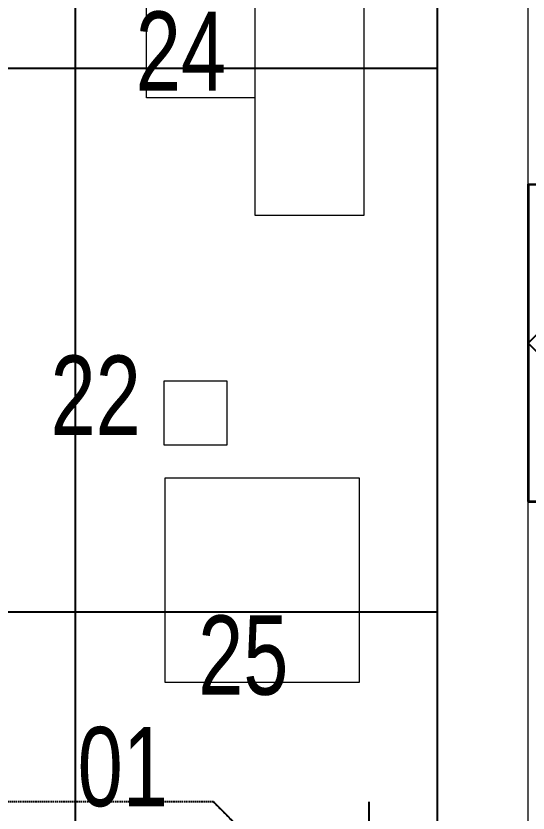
# Model space of a CAD drawing. Extents: x -12260 to 57327, y -29287 to 19916.
# Drawn here: x 22750 to 23316, y 7288 to 8168 of the extents above; entities that cross this region are included whole.
import ezdxf
from ezdxf.enums import TextEntityAlignment as Align

# ---------------------------------------------------------------- set-up
doc = ezdxf.new("R2010")
doc.units = 0
doc.header["$LTSCALE"] = 0.25
doc.linetypes.add('DASHDOT', pattern=[25.4, 12.7, -6.35, 0, -6.35])
doc.linetypes.add('HIDDEN', pattern=[9.525, 6.35, -3.175])
for name, color, linetype, lineweight in [('01-First Floor-FUR$0$72_EGR_EQP_TAG', 142, 'Continuous', 5), ('01-First Floor-FUR$0$LOADING', 253, 'Continuous', 5), ('01-First Floor-FUR$0$Walls', 251, 'Continuous', 5), ('E-LITE-CLNG-CNDT', 6, 'DASHDOT', 35), ('E-LITE-EXIT-NUMB', 6, 'Continuous', 25), ('E-POWR-FLOR-CNDT', 6, 'HIDDEN', 25), ('E-POWR-WALL @ 100', 4, 'Continuous', 35)]:
    doc.layers.add(name, color=color, linetype=linetype, lineweight=lineweight)
doc.layers.add('01-First Floor-FUR$0$FALSE CEILING', color=251, linetype='Continuous')
doc.styles.add('01-First Floor-FUR$0$X3G_ENTITY_257CFD', font='swisscl.ttf', dxfattribs={"height": 200})
doc.styles.add('DC_SIMPLEX', font='SIMPLEX.shx', dxfattribs={"width": 0.7})

# ---------------------------------------------------------------- blocks, each defined once
blk = doc.blocks.new('01-First Floor-FUR$0$D.110.51.53')
blk.add_lwpolyline([(285914, 4547), (286139, 4547), (286139, 4332), (285914, 4332), (285914, 4547)])
blk = doc.blocks.new('01-First Floor-FUR$0$D.111.03.06')
blk.add_lwpolyline([(292372, 3690), (292442, 3690), (292442, 3620), (292372, 3620), (292372, 3690)])
blk = doc.blocks.new('01-First Floor-FUR$0$D.122.06.11')
for points in [[(285783, 4268), (285783, 4268), (285783, 4388), (285713, 4388), (285643, 4388), (285643, 4268)], [(285513, 4148), (285913, 4148), (285913, 4268), (285513, 4268), (285513, 4148)]]:
    blk.add_lwpolyline(points)
blk = doc.blocks.new('01-First Floor-FUR')
at = {"layer": '01-First Floor-FUR$0$FALSE CEILING', "linetype": 'Continuous'}
for p, q in [((22815.56, 5110), (22815.56, 8610)), ((19215.56, 8110), (23215.56, 8110)), ((19215.56, 7510), (23215.56, 7510))]:
    blk.add_line(p, q, dxfattribs=at)
at = {"layer": '01-First Floor-FUR$0$FALSE CEILING'}
blk.add_lwpolyline([(19215.56, 5110), (23215.56, 5110), (23215.56, 8610), (19215.56, 8610)], close=True, dxfattribs=at)
at = {"layer": '01-First Floor-FUR$0$Walls'}
for p, q in [((23215.56, 6150), (23215.56, 8610)), ((23315.56, 6150), (23315.56, 8610))]:
    blk.add_line(p, q, dxfattribs=at)
at = {"layer": '01-First Floor-FUR$0$LOADING', "xscale": -1, "rotation": 90}
for name, p in [('01-First Floor-FUR$0$D.122.06.11', (27282.18, 293860.42, -0.1)), ('01-First Floor-FUR$0$D.111.03.06', (26603.18, 300136.42, -0.1)), ('01-First Floor-FUR$0$D.110.51.53', (27461.18, 293571.42, -0.1))]:
    blk.add_blockref(name, p, dxfattribs=at)
at = {"layer": '01-First Floor-FUR$0$72_EGR_EQP_TAG', "char_height": 87.473, "attachment_point": 2, "style": '01-First Floor-FUR$0$X3G_ENTITY_257CFD'}
for s, insert in [('24', (22932.09, 8172.64, -0.21)), ('22', (22837.98, 7792.78, -0.31)), ('25', (23000.98, 7505.89, -0.21)), ('01', (22867.86, 7382.81, -0.1))]:
    blk.add_mtext(s, dxfattribs=dict(at, insert=insert))
blk = doc.blocks.new('*U26')
blk.add_line((0, -1.75), (0, -3.25))
blk.add_lwpolyline([(-1.75, 0, 1), (1.75, 0)], format="xyb", close=True)
at = {"layer": 'Defpoints'}
for p, q in [((-2.4749, -2.4749), (0, 0)), ((2.4749, -2.4749), (0, 0)), ((2.4749, -0.7582), (-2.4749, -0.7582))]:
    blk.add_line(p, q, dxfattribs=at)
at = {"layer": 'E-LITE-EXIT-NUMB', "style": 'DC_SIMPLEX', "width": 0.7, "flags": 8}
blk.add_attdef('TYPE', text='', height=2, rotation=360, dxfattribs=at).set_placement((-2.682, 5.2383), align=Align.RIGHT)
blk.add_attdef('CIRCUIT', (2.682, 5.2383), '', height=2, rotation=360, dxfattribs=at)
blk = doc.blocks.new('*U14')
blk.add_line((0, -1.75), (0, -3.25))
blk.add_lwpolyline([(-1.75, 0, 1), (1.75, 0)], format="xyb", close=True)
at = {"layer": 'Defpoints'}
for p, q in [((-2.4749, -2.4749), (0, 0)), ((2.4749, -2.4749), (0, 0)), ((2.4749, -0.7582), (-2.4749, -0.7582))]:
    blk.add_line(p, q, dxfattribs=at)
at = {"layer": 'E-LITE-EXIT-NUMB', "style": 'DC_SIMPLEX', "width": 0.7, "flags": 8}
blk.add_attdef('TYPE', text='', height=2, rotation=360, dxfattribs=at).set_placement((-2.682, 5.2383), align=Align.RIGHT)
blk.add_attdef('CIRCUIT', (2.682, 5.2383), '', height=2, rotation=360, dxfattribs=at)

msp = doc.modelspace()

# ---------------------------------------------------------------- linework, layer by layer
at = {"layer": 'E-POWR-FLOR-CNDT'}
msp.add_lwpolyline([(23091.82, 7176.3), (22968.08, 7300.05), (22463, 7300.05, -0.414214), (22363, 7400.05), (22363, 8362.51), (22239.26, 8486.26)], format="xyb", dxfattribs=at)

# ---------------------------------------------------------------- block references
at = {"layer": 'E-LITE-CLNG-CNDT'}
msp.add_blockref('01-First Floor-FUR', (0, 0), dxfattribs=at)
at = {"layer": 'E-POWR-WALL @ 100', "yscale": 100, "zscale": 100}
for name, p, xscale, rotation in [('*U14', (23315.56, 7806.68, 0), 100, 90.00000000000001), ('*U26', (23215.56, 7052.56), -100, 270)]:
    msp.add_blockref(name, p, dxfattribs=dict(at, xscale=xscale, rotation=rotation))

doc.saveas('drawing.dxf')
